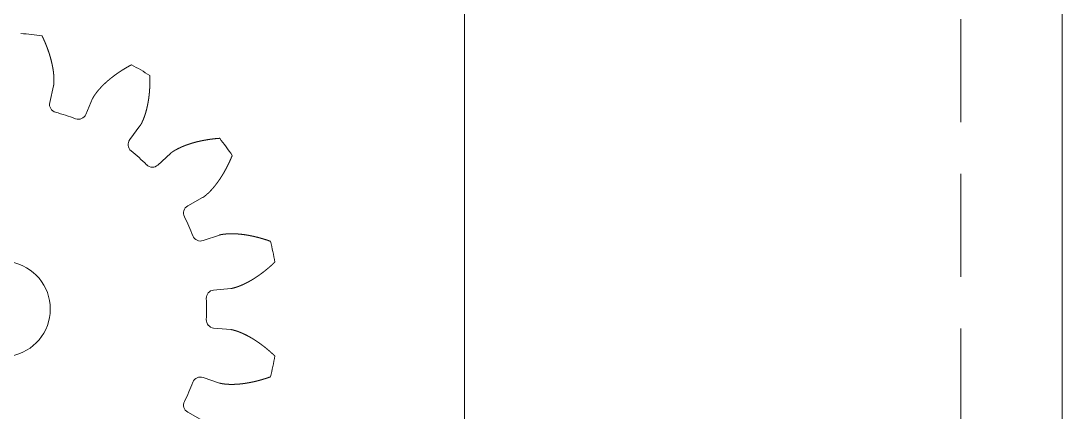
# Model space of a CAD drawing. Header units: millimetres. Extents: x 25 to 635, y 25 to 330.
# Drawn here: x 570.9 to 635, y 233.1 to 257.2 of the extents above; entities that cross this region are included whole.
import ezdxf

# ---------------------------------------------------------------- set-up
doc = ezdxf.new("R2010")
doc.units = ezdxf.units.MM
doc.header["$MEASUREMENT"] = 0
doc.linetypes.add('HIDDEN', pattern=[0.375, 0.25, -0.125])
doc.layers.get('0').update_dxf_attribs({"lineweight": 0})
for name, color, linetype, lineweight in [('Bounding Box', 7, 'Continuous', 0), ('Safe Area', 7, 'HIDDEN', 0), ('Single Set', 7, 'Continuous', 0)]:
    doc.layers.add(name, color=color, linetype=linetype, lineweight=lineweight)

# ---------------------------------------------------------------- blocks, each defined once
blk = doc.blocks.new('*U2')
at = {"layer": 'Single Set', "color": 3}
for p, q in [((15.377, 28.712), (15.611, 29.742)), ((18.016, 28.961), (17.6, 27.99)), ((20.297, 26.433), (20.929, 27.279)), ((22.809, 25.587), (22.034, 24.869)), ((23.864, 22.35), (24.786, 22.865)), ((25.815, 20.555), (24.815, 20.214)), ((25.462, 17.169), (26.514, 17.264)), ((26.514, 14.736), (25.462, 14.831)), ((24.815, 11.786), (25.815, 11.445)), ((24.786, 9.135), (23.864, 9.65))]:
    blk.add_line(p, q, dxfattribs=at)
at = {"layer": 'Single Set', "color": 1}
blk.add_lwpolyline([(12.975, 18.895, -0.842075), (12.975, 13.105)], format="xyb", close=True, dxfattribs=at)
at = {"layer": 'Single Set', "color": 3}
for centre, radius, start, end in [((12.475, 16), 17, 81.78773, 86.21227), ((12.475, 16), 17, 57.78773, 62.21227), ((15.865, 28.601), 0.5, 167.18967, 254.9466), ((12.475, 16), 12.549, 69.0534, 74.9466), ((17.14, 28.187), 0.5, 249.0534, 336.81033), ((20.697, 26.133), 0.5, 143.18967, 230.9466), ((12.475, 16), 17, 33.78773, 38.21227), ((12.475, 16), 12.549, 45.0534, 50.9466), ((21.694, 25.236), 0.5, 225.0534, 312.81033), ((24.108, 21.913), 0.5, 119.18967, 206.9466), ((12.475, 16), 12.549, 21.0534, 26.9466), ((24.654, 20.688), 0.5, 201.0534, 288.81033), ((12.475, 16), 17, 9.78773, 14.21227), ((25.507, 16.671), 0.5, 95.18967, 182.9466), ((12.475, 16), 12.549, 357.0534, 2.9466), ((25.507, 15.329), 0.5, 177.0534, 264.81033), ((12.475, 16), 17, 345.78773, 350.21227), ((24.654, 11.312), 0.5, 71.18967, 158.9466), ((12.475, 16), 12.549, 333.0534, 338.9466), ((24.108, 10.087), 0.5, 153.0534, 240.81033)]:
    blk.add_arc(centre, radius, start, end, dxfattribs=at)
for points in [[(15.611, 29.742), (15.613, 29.751), (15.617, 29.767), (15.621, 29.793), (15.626, 29.827), (15.63, 29.869), (15.633, 29.912), (15.634, 29.955), (15.636, 29.999), (15.637, 30.042), (15.637, 30.085), (15.637, 30.129), (15.637, 30.172), (15.636, 30.216), (15.634, 30.259), (15.632, 30.303), (15.629, 30.347), (15.625, 30.391), (15.622, 30.435), (15.617, 30.479), (15.613, 30.523), (15.608, 30.567), (15.602, 30.611), (15.597, 30.655), (15.59, 30.699), (15.584, 30.744), (15.577, 30.788), (15.569, 30.832), (15.561, 30.877), (15.553, 30.921), (15.545, 30.965), (15.536, 31.01), (15.527, 31.054), (15.517, 31.098), (15.507, 31.143), (15.497, 31.187), (15.486, 31.232), (15.475, 31.276), (15.464, 31.321), (15.453, 31.365), (15.441, 31.409), (15.428, 31.454), (15.416, 31.498), (15.403, 31.543), (15.39, 31.587), (15.376, 31.632), (15.363, 31.676), (15.349, 31.721), (15.334, 31.765), (15.319, 31.809), (15.304, 31.854), (15.289, 31.898), (15.274, 31.943), (15.258, 31.987), (15.242, 32.031), (15.225, 32.076), (15.209, 32.12), (15.192, 32.164), (15.174, 32.209), (15.157, 32.253), (15.139, 32.297), (15.121, 32.341), (15.102, 32.385), (15.084, 32.43), (15.065, 32.474), (15.046, 32.518), (15.026, 32.562), (15.006, 32.606), (14.986, 32.65), (14.966, 32.694), (14.946, 32.738), (14.929, 32.773), (14.916, 32.799), (14.908, 32.817), (14.904, 32.826)], [(18.016, 28.961), (18.019, 28.969), (18.026, 28.984), (18.038, 29.008), (18.054, 29.038), (18.076, 29.075), (18.099, 29.111), (18.123, 29.147), (18.147, 29.183), (18.172, 29.218), (18.197, 29.254), (18.222, 29.289), (18.248, 29.324), (18.274, 29.358), (18.301, 29.393), (18.329, 29.427), (18.357, 29.461), (18.386, 29.494), (18.415, 29.527), (18.444, 29.56), (18.474, 29.593), (18.504, 29.626), (18.534, 29.659), (18.564, 29.691), (18.596, 29.723), (18.627, 29.755), (18.659, 29.787), (18.691, 29.818), (18.723, 29.849), (18.756, 29.88), (18.789, 29.911), (18.822, 29.942), (18.855, 29.972), (18.889, 30.003), (18.923, 30.033), (18.958, 30.063), (18.992, 30.092), (19.027, 30.122), (19.063, 30.151), (19.098, 30.18), (19.134, 30.209), (19.17, 30.238), (19.206, 30.267), (19.243, 30.295), (19.28, 30.323), (19.317, 30.351), (19.354, 30.379), (19.391, 30.407), (19.429, 30.434), (19.467, 30.462), (19.505, 30.489), (19.544, 30.516), (19.582, 30.543), (19.621, 30.569), (19.66, 30.596), (19.7, 30.622), (19.739, 30.648), (19.779, 30.674), (19.819, 30.699), (19.859, 30.725), (19.9, 30.75), (19.94, 30.775), (19.981, 30.8), (20.022, 30.825), (20.064, 30.85), (20.105, 30.874), (20.147, 30.898), (20.189, 30.922), (20.231, 30.946), (20.273, 30.97), (20.315, 30.993), (20.349, 31.012), (20.375, 31.026), (20.392, 31.035), (20.401, 31.04)], [(20.929, 27.279), (20.935, 27.286), (20.945, 27.299), (20.959, 27.321), (20.977, 27.35), (20.998, 27.387), (21.018, 27.425), (21.037, 27.464), (21.056, 27.503), (21.075, 27.542), (21.093, 27.581), (21.111, 27.621), (21.128, 27.661), (21.145, 27.701), (21.161, 27.742), (21.176, 27.783), (21.192, 27.824), (21.206, 27.866), (21.221, 27.907), (21.235, 27.949), (21.249, 27.991), (21.262, 28.034), (21.275, 28.076), (21.288, 28.119), (21.3, 28.162), (21.312, 28.205), (21.323, 28.248), (21.335, 28.292), (21.345, 28.335), (21.356, 28.379), (21.366, 28.423), (21.376, 28.467), (21.386, 28.511), (21.395, 28.556), (21.404, 28.601), (21.413, 28.645), (21.421, 28.69), (21.429, 28.735), (21.437, 28.78), (21.445, 28.826), (21.452, 28.871), (21.459, 28.917), (21.465, 28.962), (21.472, 29.008), (21.478, 29.054), (21.484, 29.1), (21.489, 29.147), (21.494, 29.193), (21.499, 29.239), (21.504, 29.286), (21.508, 29.332), (21.512, 29.379), (21.516, 29.426), (21.52, 29.473), (21.523, 29.52), (21.526, 29.567), (21.529, 29.615), (21.531, 29.662), (21.534, 29.71), (21.536, 29.757), (21.537, 29.805), (21.539, 29.853), (21.54, 29.9), (21.541, 29.948), (21.541, 29.996), (21.542, 30.044), (21.542, 30.093), (21.542, 30.141), (21.541, 30.189), (21.541, 30.238), (21.54, 30.286), (21.539, 30.325), (21.538, 30.354), (21.538, 30.374), (21.537, 30.383)], [(22.809, 25.587), (22.815, 25.593), (22.828, 25.604), (22.847, 25.621), (22.874, 25.642), (22.909, 25.667), (22.945, 25.69), (22.982, 25.713), (23.018, 25.736), (23.055, 25.759), (23.093, 25.781), (23.13, 25.803), (23.168, 25.824), (23.206, 25.845), (23.245, 25.865), (23.284, 25.885), (23.324, 25.904), (23.363, 25.923), (23.403, 25.942), (23.444, 25.96), (23.484, 25.979), (23.525, 25.996), (23.566, 26.014), (23.607, 26.031), (23.648, 26.047), (23.69, 26.064), (23.732, 26.08), (23.774, 26.095), (23.816, 26.111), (23.858, 26.126), (23.901, 26.141), (23.944, 26.155), (23.987, 26.169), (24.03, 26.183), (24.074, 26.197), (24.117, 26.21), (24.161, 26.223), (24.205, 26.236), (24.249, 26.249), (24.293, 26.261), (24.338, 26.273), (24.382, 26.284), (24.427, 26.296), (24.472, 26.307), (24.517, 26.318), (24.562, 26.328), (24.608, 26.338), (24.653, 26.348), (24.699, 26.358), (24.745, 26.368), (24.791, 26.377), (24.837, 26.386), (24.883, 26.395), (24.929, 26.403), (24.976, 26.411), (25.022, 26.419), (25.069, 26.427), (25.116, 26.434), (25.163, 26.442), (25.21, 26.448), (25.257, 26.455), (25.305, 26.462), (25.352, 26.468), (25.4, 26.474), (25.447, 26.479), (25.495, 26.485), (25.543, 26.49), (25.591, 26.495), (25.639, 26.5), (25.687, 26.504), (25.736, 26.508), (25.774, 26.511), (25.804, 26.514), (25.823, 26.515), (25.833, 26.516)], [(24.786, 22.865), (24.794, 22.869), (24.808, 22.878), (24.83, 22.891), (24.859, 22.911), (24.893, 22.936), (24.927, 22.963), (24.96, 22.99), (24.993, 23.018), (25.026, 23.047), (25.058, 23.075), (25.091, 23.104), (25.123, 23.134), (25.155, 23.164), (25.186, 23.194), (25.217, 23.225), (25.247, 23.257), (25.278, 23.289), (25.308, 23.321), (25.338, 23.353), (25.367, 23.386), (25.397, 23.419), (25.426, 23.453), (25.455, 23.487), (25.484, 23.521), (25.512, 23.556), (25.54, 23.59), (25.568, 23.626), (25.596, 23.661), (25.623, 23.697), (25.65, 23.733), (25.678, 23.769), (25.704, 23.806), (25.731, 23.842), (25.757, 23.879), (25.783, 23.917), (25.809, 23.954), (25.835, 23.992), (25.861, 24.03), (25.886, 24.069), (25.911, 24.107), (25.936, 24.146), (25.96, 24.185), (25.985, 24.225), (26.009, 24.264), (26.033, 24.304), (26.057, 24.344), (26.081, 24.384), (26.104, 24.424), (26.127, 24.465), (26.15, 24.506), (26.173, 24.547), (26.195, 24.588), (26.218, 24.63), (26.24, 24.671), (26.262, 24.713), (26.284, 24.755), (26.305, 24.798), (26.327, 24.84), (26.348, 24.883), (26.369, 24.926), (26.389, 24.969), (26.41, 25.012), (26.43, 25.055), (26.45, 25.099), (26.47, 25.143), (26.49, 25.187), (26.51, 25.231), (26.529, 25.275), (26.548, 25.319), (26.567, 25.364), (26.582, 25.4), (26.593, 25.427), (26.6, 25.445), (26.604, 25.454)], [(25.815, 20.555), (25.823, 20.558), (25.839, 20.563), (25.864, 20.57), (25.897, 20.579), (25.939, 20.587), (25.981, 20.594), (26.024, 20.6), (26.067, 20.606), (26.11, 20.612), (26.153, 20.617), (26.196, 20.621), (26.239, 20.626), (26.283, 20.629), (26.327, 20.632), (26.37, 20.634), (26.414, 20.636), (26.458, 20.637), (26.502, 20.638), (26.547, 20.638), (26.591, 20.638), (26.635, 20.638), (26.68, 20.637), (26.724, 20.636), (26.769, 20.634), (26.813, 20.632), (26.858, 20.63), (26.903, 20.627), (26.948, 20.624), (26.993, 20.621), (27.038, 20.617), (27.083, 20.613), (27.128, 20.608), (27.173, 20.603), (27.218, 20.598), (27.264, 20.592), (27.309, 20.587), (27.354, 20.58), (27.4, 20.574), (27.445, 20.567), (27.49, 20.56), (27.536, 20.552), (27.581, 20.544), (27.627, 20.536), (27.673, 20.528), (27.718, 20.519), (27.764, 20.51), (27.81, 20.501), (27.855, 20.491), (27.901, 20.481), (27.947, 20.471), (27.992, 20.46), (28.038, 20.449), (28.084, 20.438), (28.13, 20.427), (28.176, 20.415), (28.221, 20.403), (28.267, 20.391), (28.313, 20.378), (28.359, 20.365), (28.405, 20.352), (28.451, 20.339), (28.496, 20.325), (28.542, 20.311), (28.588, 20.297), (28.634, 20.283), (28.68, 20.268), (28.726, 20.253), (28.772, 20.238), (28.818, 20.222), (28.863, 20.206), (28.9, 20.193), (28.928, 20.184), (28.946, 20.177), (28.955, 20.174)], [(26.514, 17.264), (26.523, 17.265), (26.54, 17.267), (26.565, 17.27), (26.599, 17.276), (26.641, 17.286), (26.682, 17.296), (26.724, 17.308), (26.765, 17.32), (26.807, 17.333), (26.848, 17.346), (26.89, 17.359), (26.931, 17.373), (26.972, 17.387), (27.013, 17.402), (27.054, 17.418), (27.095, 17.434), (27.135, 17.451), (27.176, 17.469), (27.217, 17.486), (27.257, 17.504), (27.297, 17.522), (27.338, 17.541), (27.378, 17.56), (27.418, 17.58), (27.458, 17.6), (27.498, 17.62), (27.538, 17.641), (27.577, 17.662), (27.617, 17.684), (27.657, 17.705), (27.696, 17.728), (27.735, 17.75), (27.775, 17.773), (27.814, 17.796), (27.853, 17.82), (27.892, 17.843), (27.931, 17.867), (27.97, 17.892), (28.008, 17.917), (28.047, 17.942), (28.085, 17.967), (28.124, 17.993), (28.162, 18.019), (28.2, 18.045), (28.238, 18.071), (28.276, 18.098), (28.314, 18.125), (28.352, 18.153), (28.39, 18.181), (28.428, 18.208), (28.465, 18.237), (28.502, 18.265), (28.54, 18.294), (28.577, 18.323), (28.614, 18.352), (28.651, 18.382), (28.688, 18.412), (28.725, 18.442), (28.761, 18.472), (28.798, 18.503), (28.834, 18.534), (28.871, 18.565), (28.907, 18.596), (28.943, 18.628), (28.979, 18.66), (29.015, 18.692), (29.051, 18.724), (29.086, 18.757), (29.122, 18.79), (29.157, 18.823), (29.186, 18.85), (29.207, 18.87), (29.221, 18.883), (29.228, 18.89)], [(26.514, 14.736), (26.523, 14.735), (26.54, 14.733), (26.565, 14.73), (26.599, 14.724), (26.641, 14.714), (26.682, 14.704), (26.724, 14.692), (26.765, 14.68), (26.807, 14.667), (26.848, 14.654), (26.89, 14.641), (26.931, 14.627), (26.972, 14.613), (27.013, 14.598), (27.054, 14.582), (27.095, 14.566), (27.135, 14.549), (27.176, 14.531), (27.217, 14.514), (27.257, 14.496), (27.297, 14.478), (27.338, 14.459), (27.378, 14.44), (27.418, 14.42), (27.458, 14.4), (27.498, 14.38), (27.538, 14.359), (27.577, 14.338), (27.617, 14.316), (27.657, 14.295), (27.696, 14.272), (27.735, 14.25), (27.775, 14.227), (27.814, 14.204), (27.853, 14.18), (27.892, 14.157), (27.931, 14.133), (27.97, 14.108), (28.008, 14.083), (28.047, 14.058), (28.085, 14.033), (28.124, 14.007), (28.162, 13.981), (28.2, 13.955), (28.238, 13.929), (28.276, 13.902), (28.314, 13.875), (28.352, 13.847), (28.39, 13.819), (28.428, 13.792), (28.465, 13.763), (28.502, 13.735), (28.54, 13.706), (28.577, 13.677), (28.614, 13.648), (28.651, 13.618), (28.688, 13.588), (28.725, 13.558), (28.761, 13.528), (28.798, 13.497), (28.834, 13.466), (28.871, 13.435), (28.907, 13.404), (28.943, 13.372), (28.979, 13.34), (29.015, 13.308), (29.051, 13.276), (29.086, 13.243), (29.122, 13.21), (29.157, 13.177), (29.186, 13.15), (29.207, 13.13), (29.221, 13.117), (29.228, 13.11)], [(25.815, 11.445), (25.823, 11.442), (25.839, 11.437), (25.864, 11.43), (25.897, 11.421), (25.939, 11.413), (25.981, 11.406), (26.024, 11.4), (26.067, 11.394), (26.11, 11.388), (26.153, 11.383), (26.196, 11.379), (26.239, 11.374), (26.283, 11.371), (26.327, 11.368), (26.37, 11.366), (26.414, 11.364), (26.458, 11.363), (26.502, 11.362), (26.547, 11.362), (26.591, 11.362), (26.635, 11.362), (26.68, 11.363), (26.724, 11.364), (26.769, 11.366), (26.813, 11.368), (26.858, 11.37), (26.903, 11.373), (26.948, 11.376), (26.993, 11.379), (27.038, 11.383), (27.083, 11.387), (27.128, 11.392), (27.173, 11.397), (27.218, 11.402), (27.264, 11.408), (27.309, 11.413), (27.354, 11.42), (27.4, 11.426), (27.445, 11.433), (27.49, 11.44), (27.536, 11.448), (27.581, 11.456), (27.627, 11.464), (27.673, 11.472), (27.718, 11.481), (27.764, 11.49), (27.81, 11.499), (27.855, 11.509), (27.901, 11.519), (27.947, 11.529), (27.992, 11.54), (28.038, 11.551), (28.084, 11.562), (28.13, 11.573), (28.176, 11.585), (28.221, 11.597), (28.267, 11.609), (28.313, 11.622), (28.359, 11.635), (28.405, 11.648), (28.451, 11.661), (28.496, 11.675), (28.542, 11.689), (28.588, 11.703), (28.634, 11.717), (28.68, 11.732), (28.726, 11.747), (28.772, 11.762), (28.818, 11.778), (28.863, 11.794), (28.9, 11.807), (28.928, 11.816), (28.946, 11.823), (28.955, 11.826)]]:
    blk.add_open_spline(points, degree=5, dxfattribs=at)
blk = doc.blocks.new('*U3')
at = {"color": 0, "linetype": 'ByBlock', "lineweight": -2, "transparency": 16777216}
blk.add_blockref('*U2', (486, -67.5), dxfattribs=at)

msp = doc.modelspace()

# ---------------------------------------------------------------- linework, layer by layer
at = {"color": 2}
msp.add_line((598.23, 330.2), (598.23, 25.4), dxfattribs=at)
at = {"layer": 'Bounding Box'}
msp.add_lwpolyline([(25.4, 25.4), (635, 25.4), (635, 330.2), (25.4, 330.2)], close=True, dxfattribs=at)
at = {"layer": 'Safe Area', "ltscale": 25.4}
msp.add_lwpolyline([(628.775, 31.875), (628.775, 323.975), (31.875, 323.975), (31.875, 31.875)], close=True, dxfattribs=at)

# ---------------------------------------------------------------- block references
msp.add_blockref('*U3', (71.333, 290.944))

doc.saveas('drawing.dxf')
